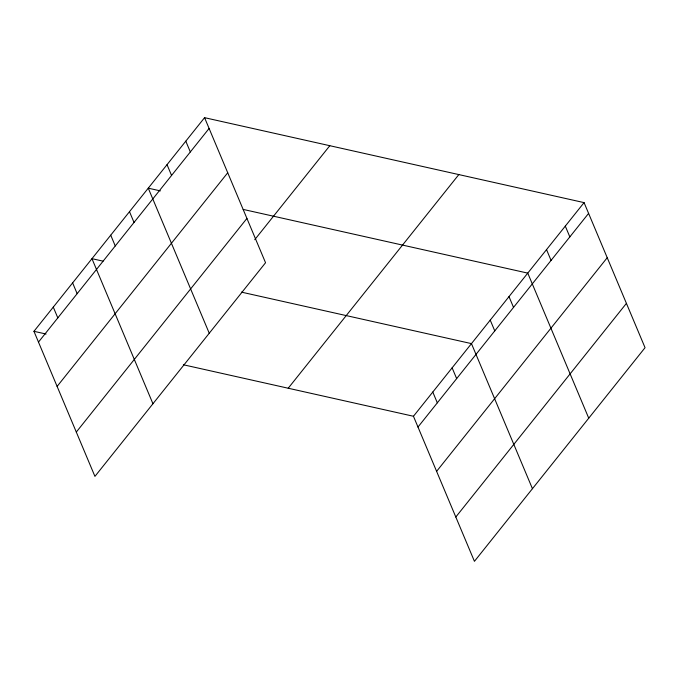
<?xml version="1.0" encoding="UTF-8"?>
<svg xmlns="http://www.w3.org/2000/svg" width="679" height="679" viewBox="0 0 679 679"><rect width="100%" height="100%" fill="white"/><g stroke="black" fill="none" stroke-linecap="round" stroke-linejoin="round"><path stroke-width="1.02" d="M204.566 117.671L265.548 262.739L94.933 476.386L33.95 331.318L204.566 117.671L584.067 202.614L645.05 347.682L474.434 561.329L413.452 416.261L183.381 364.767M38.482 342.097L209.098 128.45M57.112 386.41L227.728 172.763M76.303 432.073L246.918 218.426M254.735 239.704L329.807 145.705M288.219 388.227L458.834 174.579M413.452 416.261L584.067 202.614M417.984 427.04L588.6 213.393M436.605 471.353L607.23 257.706M455.804 517.016L626.42 303.369M160.388 190.884L148.268 188.176L209.251 333.245M243.201 209.421L527.761 273.119L588.744 418.188M103.072 261.16L91.962 258.674L152.945 403.75M241.384 292.123L471.464 343.616L532.438 488.693M33.95 331.318L46.07 334.034M565.301 226.115L569.834 236.895M546.536 249.617L551.059 260.397M508.995 296.613L513.528 307.392M490.23 320.115L494.762 330.894M452.121 367.831L456.653 378.61M432.786 392.046L437.318 402.825M185.8 141.173L190.332 151.952M167.034 164.674L171.566 175.454M129.494 211.678L134.026 222.449M110.728 235.18L115.26 245.951M72.628 282.888L77.151 293.668M53.285 307.103L57.817 317.882"/></g></svg>
